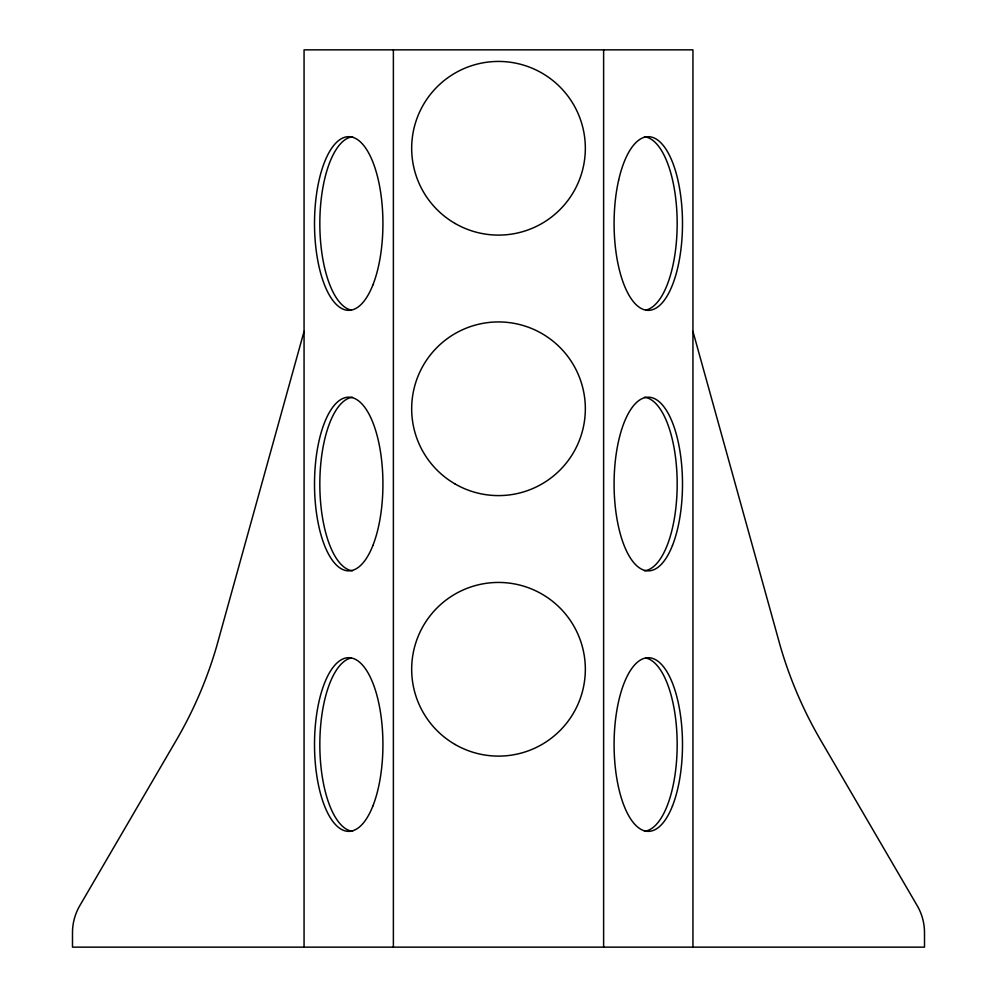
<?xml version="1.0" encoding="UTF-8"?>
<svg xmlns="http://www.w3.org/2000/svg" width="997" height="997" viewBox="0 0 997 997"><rect width="100%" height="100%" fill="white"/><g stroke="black" fill="none" stroke-linecap="round" stroke-linejoin="round"><path stroke-width="1.5" d="M304.06 331.403L216.673 646.255A418.142 418.142 0 0 1 176.357 740.148L79.785 905.7A53.539 53.539 0 0 0 72.494 932.681L72.494 947.15L924.506 947.15L924.506 932.681A53.539 53.539 0 0 0 917.215 905.7L820.643 740.148A418.142 418.142 0 0 1 780.327 646.255L692.94 331.403M692.94 947.15L692.94 49.85L304.06 49.85L304.06 947.15M603.621 49.85L603.621 947.15M393.379 49.85L393.379 947.15M644.448 136.763A86.839 34.21 -90 0 1 677.162 221.621A86.839 34.21 -90 0 1 645.931 310.03M644.448 397.28A86.839 34.21 -90 0 1 677.175 484.031A86.839 34.21 -90 0 1 644.448 570.783M352.552 831.286A86.839 34.21 -90 0 1 319.838 746.429A86.839 34.21 -90 0 1 351.069 658.032M645.931 658.032A86.839 34.21 -90 0 1 677.162 746.429A86.839 34.21 -90 0 1 644.448 831.286M352.552 570.783A86.839 34.21 -90 0 1 319.825 484.031A86.839 34.21 -90 0 1 352.552 397.28M351.069 310.03A86.839 34.21 90 0 1 319.838 221.621A86.839 34.21 90 0 1 352.552 136.763M372.903 545.434A86.839 34.21 -90 0 0 357.574 400.146A86.839 34.21 -90 0 0 315.675 506.501A86.839 34.21 -90 0 0 372.903 545.434M455.081 223.465A86.839 86.839 0 0 0 585.339 148.266A86.839 86.839 0 0 0 455.081 73.068A86.839 86.839 0 0 0 455.081 223.465M372.903 805.937A86.839 34.21 -90 0 0 357.574 660.662A86.839 34.21 -90 0 0 315.675 767.005A86.839 34.21 -90 0 0 372.903 805.937M372.903 284.918A86.839 34.21 -90 0 0 357.574 139.642A86.839 34.21 -90 0 0 315.675 245.997A86.839 34.21 -90 0 0 372.903 284.918M455.081 483.969A86.839 86.839 0 0 0 585.339 408.77A86.839 86.839 0 0 0 455.081 333.571A86.839 86.839 0 0 0 455.081 483.969M455.081 744.472A86.839 86.839 0 0 0 585.339 669.274A86.839 86.839 0 0 0 455.081 594.075A86.839 86.839 0 0 0 455.081 744.472M618.663 180.108A86.839 34.21 90 0 0 648.287 310.354A86.839 34.21 90 0 0 677.91 180.108A86.839 34.21 90 0 0 618.663 180.108M672.477 545.434A86.839 34.21 -90 0 0 657.135 400.146A86.839 34.21 -90 0 0 615.249 506.501A86.839 34.21 -90 0 0 672.477 545.434M672.477 805.937A86.839 34.21 -90 0 0 657.135 660.662A86.839 34.21 -90 0 0 615.249 767.005A86.839 34.21 -90 0 0 672.477 805.937"/></g></svg>
